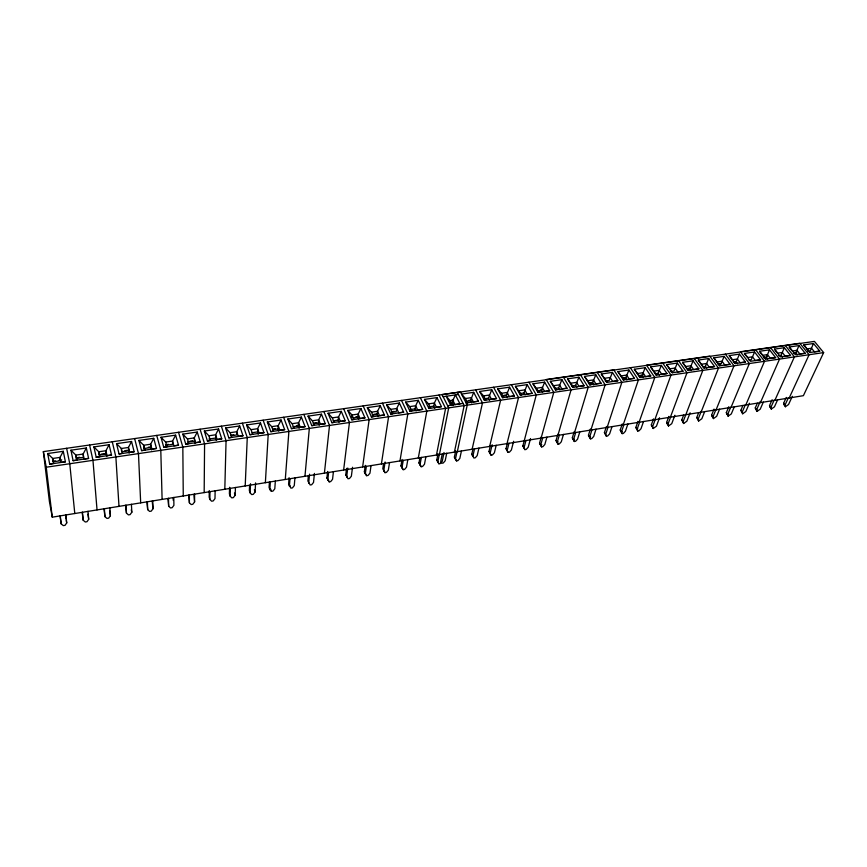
<?xml version="1.0" encoding="UTF-8"?>
<svg xmlns="http://www.w3.org/2000/svg" width="867" height="867" viewBox="0 0 867 867"><rect width="100%" height="100%" fill="white"/><g stroke="black" fill="none" stroke-linecap="round" stroke-linejoin="round"><path stroke-width="1.3" d="M194.934 443.525L194.23 437.911L197.243 432.048L182.807 434.129L185.744 444.164L200.277 442.029L197.243 432.048M188.703 495.187L189.396 502.806L191.184 504.561L192.799 504.291L194.576 501.95L194.576 494.049M204.168 492.597L204.579 443.871L200.082 429.219M209.261 490.549L209.175 497.116L209.868 499.446L211.602 501.202L213.206 500.931L214.994 498.601L215.135 490.722M209.868 499.446L209.977 491.556M216.295 440.382L215.612 434.8L218.592 428.981L204.33 431.029L207.419 440.978L221.768 438.875L218.592 428.981M224.813 489.259L226.059 440.696L221.356 426.174M229.582 487.276L229.387 493.822L230.113 496.119L231.782 497.875L233.364 497.615L235.174 495.295L235.445 487.449M230.113 496.119L230.351 488.273M245.209 485.953L247.268 437.575L242.37 423.172M249.598 485.336L249.349 490.559L250.108 492.846L251.733 494.591L253.283 494.342L255.104 492.022L255.57 482.897M250.108 492.846L250.53 483.71M258.236 434.226L257.597 428.71L260.501 422.966L246.596 424.96L249.945 434.735L263.947 432.687L260.501 422.966M265.367 482.702L268.206 434.486L263.113 420.202M269.409 482.128L269.084 487.341L269.865 489.606L271.436 491.351L272.975 491.09L274.806 488.793L275.338 480.99M269.865 489.606L270.363 481.803M278.827 431.202L277.993 428.927L278.209 425.708L281.071 420.007L267.339 421.98L270.818 431.679L284.647 429.642L281.071 420.007M285.286 479.473L288.895 431.43L283.617 417.276M294.932 477.825L294.281 485.596L292.439 487.893L290.911 488.143L288.592 484.154L289.101 477.663M289.394 486.398L290.012 478.617M299.158 428.211L298.302 425.957L298.562 422.76L301.391 417.092L287.822 419.032L291.431 428.656L305.086 426.651L301.391 417.092M304.956 476.297L309.324 428.417L303.862 414.383M308.349 475.831L307.872 481.001L310.169 484.978L311.676 484.729L313.529 482.442L314.418 473.404M308.695 483.233L309.562 474.184M319.24 425.263L318.352 423.031L318.666 419.834L321.462 414.198L308.056 416.127L311.795 425.664L325.288 423.681L321.462 414.198M324.41 473.144L329.514 425.448L323.868 411.522M333.437 471.594L332.549 479.321L330.685 481.597L329.2 481.846L326.924 477.89L327.628 471.453M327.78 480.101L328.636 472.374M339.084 422.348L338.173 420.127L338.531 416.951L341.295 411.359L328.051 413.256L331.909 422.717L345.229 420.755L341.295 411.359M343.625 470.044L349.444 422.511L343.625 408.693M351.742 417.103L352.002 414.99L347.797 410.416L360.889 408.541L364.942 417.861L351.774 419.801L347.797 410.416M352.522 467.259L351.363 476.232L349.488 478.497L348.014 478.747L345.76 474.813L346.562 468.397M346.637 477.013L347.775 468.028M358.7 419.465L357.757 417.265L358.158 414.101L360.889 408.541M362.623 466.966L369.147 419.606L363.154 405.908M371.054 465.514L369.949 473.187L368.063 475.441L366.611 475.68L364.378 471.778L365.267 465.373M365.289 473.956L366.362 466.273M378.066 416.615L377.102 414.437L377.557 411.283L380.245 405.756L367.315 407.62L371.401 416.919L384.417 415.011L380.245 405.756M381.404 463.932L388.6 416.734L382.445 403.144M383.572 463.661L382.791 468.765L385.002 472.656L386.433 472.417L388.329 470.174L389.554 462.523M383.723 470.933L385.111 462.003M399.969 460.93L407.826 413.895L401.508 400.424M407.826 459.575L406.504 467.194L404.596 469.426L403.177 469.665L400.988 465.796L402.06 459.434M401.952 467.942L403.242 460.312M416.138 411.023L415.109 408.877L415.651 405.745L418.273 400.294L405.648 402.104L409.961 411.261L422.663 409.397L418.273 400.294M418.317 457.96L426.835 411.099L420.354 397.725M425.903 456.649L424.483 464.246L422.565 466.468L421.156 466.706L418.989 462.859L419.921 457.787M419.964 464.983L421.373 457.386M434.833 408.27L433.782 406.146L434.367 403.025L436.957 397.606L424.483 399.405L428.905 408.476L441.455 406.634L436.957 397.606M436.459 455.023L445.605 408.324L438.984 395.059M444.034 452.498L442.246 461.331L440.328 463.552L438.93 463.78L436.784 459.954L438.03 453.636M437.792 462.057L439.287 454.481M439.45 454.471L448.705 407.793L442.051 394.55L460.42 391.927L467.226 405.062L457.353 451.577M442.246 453.94L440.729 461.515L441.867 463.227L443.254 463L445.183 460.778L446.722 453.213M454.395 452.13L464.159 405.593L457.386 392.437M461.45 450.905L459.824 458.448L457.884 460.659L456.508 460.886L454.384 457.072L455.717 450.786M455.413 459.174L457.017 451.62M471.572 402.873L470.488 400.782L473.675 392.328L461.482 394.084L465.416 398.517L467.595 402.722L466.11 403.025L478.367 401.226L473.675 392.328M472.125 449.258L482.496 402.884L475.582 389.836M478.92 448.076L477.197 455.598L475.257 457.798L473.891 458.025L471.8 454.232L472.927 449.214M472.84 456.313L474.542 448.781M489.638 400.218L488.522 398.148L491.719 389.738L479.668 391.472L484.393 400.337L496.509 398.56L491.719 389.738M489.66 446.418L500.627 400.218L493.561 387.256M496.206 445.28L494.385 452.78L492.434 454.969L491.09 455.186L489.01 451.425L490.202 446.418M490.072 453.484L492.163 444.728M507.488 397.595L506.35 395.536L509.558 387.181L497.647 388.893L502.459 397.682L514.434 395.926L509.558 387.181M507 443.611L518.542 397.574L511.346 384.72M513.622 441.27L511.389 449.984L509.428 452.173L508.095 452.39L506.035 448.64L507.293 443.655M509.005 443.21L507.119 450.688L508.095 452.39M525.131 395.005L523.971 392.957L527.19 384.645L515.41 386.335L520.319 395.07L532.165 393.325L527.19 384.645M530.539 438.539L528.209 447.231L526.236 449.409L524.925 449.626L522.888 445.887L536.261 394.962L528.924 382.206M525.966 440.469L523.982 447.925L524.925 449.626M542.579 392.448L541.398 390.41L544.628 382.141L532.977 383.81L537.984 392.48L549.689 390.757L544.628 382.141M541.745 444.652L540.444 444.869L539.545 443.167L541.257 436.979M541.116 438.095L553.775 392.383L546.188 379.518L613.793 369.862L621.867 382.336L607.138 427.42M542.731 437.759L540.672 445.183L541.561 446.884L542.872 446.668L544.844 444.5L546.925 437.076M559.833 389.912L558.63 387.896L561.87 379.659L550.35 381.317L555.444 389.912L567.018 388.221L561.87 379.659M558.175 441.964L556.885 442.17L556.029 440.479L557.817 434.313M557.893 435.386L571.082 389.825L563.496 377.264M559.323 435.071L557.167 442.484L558.034 444.175L559.313 443.958L561.296 441.802L563.474 434.4M576.891 387.397L575.666 385.403L578.907 377.21L567.527 378.846L572.697 387.386L584.141 385.707L578.907 377.21M579.839 431.755L577.585 439.135L575.59 441.281L574.322 441.487L572.339 437.813L574.192 431.668M574.485 432.698L588.205 387.3L580.489 374.837M574.322 441.487L573.499 439.807L575.731 432.427M593.754 384.926L592.519 382.932L595.77 374.793L584.51 376.408L589.766 384.872L601.08 383.214L595.77 374.793M596.03 429.143L593.689 436.491L591.695 438.626L590.427 438.832L588.465 435.18L590.394 429.046M590.904 430.043L605.133 384.807L597.298 372.431M590.427 438.832L589.647 437.152L591.966 429.794M612.048 426.553L609.631 433.879L607.626 436.003L606.38 436.209L604.429 432.579L606.423 426.466M606.38 436.209L605.632 434.53L608.027 427.203M626.939 380.049L625.66 378.088L628.922 370.025L617.911 371.607L623.33 379.952L634.395 378.326L628.922 370.025M627.892 423.985L625.4 431.289L623.395 433.413L622.159 433.619L620.23 429.999L622.289 423.909M623.21 424.819L638.415 379.898L630.352 367.706M622.159 433.619L621.444 431.939L623.915 424.635M643.26 377.654L641.959 375.704L645.232 367.684L650.781 375.92L639.835 377.535L634.341 369.255L645.232 367.684M643.574 421.449L641.006 428.732L638.99 430.845L637.765 431.04L635.858 427.442L637.982 421.373M639.098 422.251L654.791 377.481L646.479 365.191L709.78 356.142L718.505 368.085L701.024 412.237M637.765 431.04L637.082 429.371L639.64 422.088M659.397 375.281L658.086 373.352L661.358 365.365L666.983 373.547L656.156 375.14L650.586 366.914L661.358 365.365M659.538 417.731L656.449 426.196L653.219 428.504L651.323 424.917L653.512 418.869M654.823 419.704L670.982 375.097L662.691 363.078M653.219 428.504L652.569 426.835L655.203 419.574M674.905 415.25L671.73 423.692L668.511 425.979L666.636 422.413L668.88 416.388M670.386 417.19L687 372.734L678.601 360.802M668.511 425.979L667.893 424.321L670.603 417.081M765.583 359.079L759.535 351.265L769.538 349.824L775.629 357.605L765.583 359.079L759.535 351.265M691.162 370.61L689.818 368.713L693.101 360.813L698.867 368.865L688.268 370.426L682.557 362.319L693.101 360.813M690.121 412.8L686.859 421.21L683.64 423.497L681.787 419.942L683.629 415.13M683.64 423.497L683.066 421.828L702.834 370.393L694.348 358.559M706.789 368.312L705.424 366.427L708.707 358.559L714.549 366.568L704.069 368.107L698.282 360.065L708.707 358.559M704.698 411.576L701.826 418.75L698.629 421.026L696.786 417.493L698.672 412.703M698.629 421.026L698.076 419.368L701.392 410.98M719.577 409.159L716.651 416.323L713.454 418.588L711.623 415.065L714.05 409.094M713.454 418.588L712.934 416.929L715.849 409.766M716.099 409.798L734.013 365.798L725.321 354.126M737.546 363.793L736.148 361.94L739.443 354.148L745.414 362.038L735.151 363.544L729.234 355.611L739.443 354.148M734.316 406.786L731.314 413.917L728.128 416.171L726.318 412.67L728.8 406.721M728.128 416.171L727.641 414.524L730.621 407.382M731.022 407.382L749.348 363.544L740.418 351.764L799.808 343.278L809.095 354.733L789.208 397.975M813.506 343.505L803.817 344.903L809.876 352.501L819.77 351.124L813.506 343.505L810.19 351.113L807.914 351.438M798.995 345.597L789.208 346.995L795.375 354.711L805.205 353.27L798.995 345.597L795.689 353.227L793.392 353.563M784.342 347.7L774.448 349.119L780.56 356.879L790.498 355.427L784.342 347.7L781.037 355.372L778.718 355.708M749.413 403.231L745.837 411.532L742.651 413.776L740.862 410.297L742.889 405.55M742.651 413.776L742.195 412.128L745.241 405.019M769.538 349.824L766.233 357.54L763.881 357.876M754.572 351.98L744.46 353.433L750.454 361.301L760.597 359.816L754.572 351.98L751.266 359.729L748.893 360.076M745.793 404.997L764.521 361.301L755.645 349.791M724.162 356.348L713.844 357.833L719.697 365.809L730.057 364.292L724.162 356.348L720.867 364.173L718.45 364.519M763.35 402.082L760.218 409.181L757.043 411.413L755.265 407.945L757.335 403.209M757.043 411.413L756.609 409.766L760.24 401.486M760.413 402.635L779.541 359.09L770.568 347.656M677.311 363.078L666.658 364.606L672.304 372.767L683.012 371.195L677.311 363.078L674.038 371.022L670.289 371.564M777.645 399.774L774.448 406.84L771.272 409.061L769.517 405.615L772.15 399.72M771.272 409.061L770.871 407.425L774.047 400.359M774.881 400.294L794.4 356.901L785.339 345.543M612.438 372.398L617.835 380.754L606.64 382.401L601.297 373.991L612.438 372.398L609.187 380.505L605.264 381.079M792.33 396.317L788.537 404.531L785.372 406.742L783.627 403.307L786.315 397.433M785.372 406.742L785.003 405.117L788.244 398.061M823.65 352.587L803.395 395.677L52.269 517.165L49.43 501.657L43.35 451.62L814.427 341.392L823.65 352.587L46.244 467.215L43.35 451.62M399.373 403.014L403.654 412.183L390.8 414.068L386.595 404.846L399.373 403.014L396.718 408.498L396.219 411.641L391.418 412.345M239.682 425.957L242.988 435.754L228.812 437.835L225.593 427.973L239.682 425.957L236.734 431.733L236.626 434.974L231.337 435.743M175.622 435.158L178.515 445.215L163.787 447.383L161.002 437.261L175.622 435.158L172.566 441.054L172.62 444.337L165.76 445.335M153.73 438.301L156.472 448.456L141.559 450.645L138.915 440.425L153.73 438.301L150.63 444.24L151.378 449.93M131.556 441.487L134.147 451.729L119.039 453.95L116.546 443.644L131.556 441.487L128.414 447.47L129.183 453.192M109.09 444.717L111.518 455.045L96.215 457.299L93.896 446.895L109.09 444.717L105.904 450.742L106.706 456.486M86.332 447.99L83.113 454.048L83.405 457.375L76.188 458.437L75.862 455.11L70.942 450.201L86.332 447.99L88.607 458.415L73.099 460.691L70.942 450.201M63.28 451.295L60.007 457.408L60.376 460.745L53.06 461.818L52.67 458.47L47.685 453.539L63.28 451.295L65.393 461.818L49.679 464.127L47.685 453.539M65.849 514.868L66.726 522.92L65.047 525.326L63.302 525.608L61.145 523.841L60.072 515.995M87.979 511.292L88.694 519.322L86.993 521.717L85.28 521.999L83.189 520.222L82.181 512.419M109.827 507.759L110.391 515.757L108.678 518.141L106.977 518.423L104.95 516.656L104.007 508.886M131.405 504.269L131.827 512.245L130.093 514.619L128.414 514.89L126.452 513.123L125.574 505.396M152.722 500.823L152.993 508.777L151.248 511.14L149.59 511.411L147.683 509.644L146.881 501.95M735.151 363.544L729.234 355.611M719.697 365.809L713.844 357.833M704.069 368.107L698.282 360.065M688.268 370.426L682.557 362.319M672.304 372.767L666.658 364.606M656.156 375.14L656.687 374.978L650.586 366.914M639.835 377.535L640.442 377.362L634.341 369.255M623.33 379.952L624.012 379.768L617.911 371.607M606.64 382.401L607.409 382.206L601.297 373.991M589.766 384.872L590.611 384.666L584.51 376.408M572.697 387.386L573.629 387.159L567.527 378.846M555.444 389.912L556.462 389.684L550.35 381.317M537.984 392.48L539.09 392.231L532.977 383.81M520.319 395.07L521.522 394.81L515.41 386.335M502.459 397.682L503.749 397.411L501.484 393.282L497.647 388.893M484.393 400.337L485.78 400.045L483.548 395.883L479.668 391.472M428.905 408.476L430.574 408.151L428.493 403.881L424.483 399.405M409.961 411.261L411.749 410.915L409.712 406.612L405.648 402.104M390.8 414.068L392.686 413.711L390.703 409.365L386.595 404.846M371.401 416.919L373.395 416.539L371.466 412.161L367.315 407.62M351.774 419.801L353.877 419.4L352.002 414.99L358.158 414.101L360.054 418.49L364.942 417.861M331.909 422.717L334.12 422.294L332.299 417.851L328.051 413.256M311.795 425.664L314.125 425.231L312.358 420.755L308.056 416.127M291.431 428.656L293.88 428.2L292.179 423.681L287.822 419.032M270.818 431.679L273.387 431.202L271.739 426.651L267.339 421.98M228.812 437.835L231.641 437.336L230.113 432.698L225.593 427.973M249.945 434.735L252.644 434.248L251.062 429.653L246.596 424.96M207.419 440.978L210.367 440.447L208.904 435.776L204.33 431.029M163.787 447.383L167.006 446.808L165.684 442.062L161.002 437.261M185.744 444.164L188.822 443.611L187.435 438.897L182.807 434.129M141.559 450.645L144.919 450.049L143.662 445.259L138.915 440.425M96.215 457.299L99.868 456.66L98.762 451.783L93.896 446.895M119.039 453.95L122.54 453.333L121.358 448.499L116.546 443.644M49.679 464.127L53.624 463.444L52.67 458.47L60.007 457.408L60.993 462.371L65.393 461.818M73.099 460.691L76.892 460.03L75.862 455.11L83.113 454.048L84.164 458.968L88.607 458.415M573.163 439.504L574.431 439.298M589.257 436.87L590.514 436.654M620.945 431.668L622.181 431.473M636.541 429.111L637.765 428.916M667.254 424.082L668.446 423.887M712.143 416.724L713.303 416.528M726.806 414.318L727.955 414.133M755.699 409.582L756.815 409.397M769.918 407.252L771.034 407.067M784.006 404.943L785.112 404.77M52.692 461.233L55.282 460.854M59.173 460.29L61.763 459.911M77.098 457.668L79.656 457.299M101.168 454.156L106.207 453.419M124.902 450.688L128.641 450.146M148.333 447.264L150.793 446.906M165.705 444.728L168.35 444.348M190.003 441.184L192.615 440.804M231.207 435.169L233.765 434.79M272.682 429.111L275.175 428.742M296.731 425.599L299.191 425.231M313.637 423.129L316.314 422.738M355.741 416.973L358.353 416.593M373.818 414.339L376.397 413.96M391.689 411.727L394.236 411.359M450.894 403.014L453.354 402.646M468.559 400.5L470.987 400.142M503.922 395.341L506.556 394.951M540.304 390.02L542.883 389.651M588.931 382.921L592.681 382.38M623.362 377.893L625.801 377.535M639.683 375.509L643.303 374.978M688.311 368.41L690.945 368.02M718.093 364.053L720.672 363.685M764.77 357.237L767.262 356.879M794.248 352.934L796.686 352.576M450.667 403.61L452.975 403.274M106.142 454.059L99.011 455.099L98.762 451.783L105.904 450.742L107.031 455.608L111.518 455.045M121.543 451.805L128.587 450.775M150.739 447.535L143.792 448.553L143.662 445.259L150.63 444.24L151.909 449.03L156.472 448.456M187.445 442.17L194.23 441.173M208.871 439.038L215.558 438.052M252.221 432.698L257.434 431.929M272.834 429.685L277.993 428.927M293.198 426.705L298.302 425.957M313.323 423.757L318.352 423.031M333.199 420.853L338.173 420.127M352.836 417.981L357.757 417.265M372.246 415.141L377.102 414.437M410.373 409.571L415.109 408.877M429.1 406.829L433.782 406.146M465.904 401.454L470.488 400.782M483.992 398.809L488.522 398.148M501.874 396.186L506.35 395.536M519.55 393.607L523.971 392.957M538.114 390.887L541.398 390.41M555.389 388.362L558.63 387.896M571.656 385.988L575.666 385.403M588.552 383.517L592.519 382.932M623.08 378.467L625.66 378.088M639.402 376.083L641.959 375.704M655.56 373.72L658.086 373.352M687.336 369.071L689.818 368.713M702.974 366.784L705.424 366.427M733.753 362.287L736.148 361.94M447.61 405.734L463.086 403.393M450.125 400.662L452.26 404.889L450.699 405.214L446.158 396.219L450.125 400.662L453.604 400.164M165.684 442.062L172.566 441.054L173.909 445.801L178.515 445.215M187.435 438.897L194.23 437.911L195.639 442.614L200.277 442.029M208.904 435.776L215.612 434.8L217.097 439.461L221.768 438.875M230.113 432.698L236.734 431.733L238.284 436.361L242.988 435.754M251.062 429.653L257.597 428.71L259.2 433.283L263.947 432.687M271.739 426.651L278.209 425.708L279.868 430.26L284.647 429.642M292.179 423.681L298.562 422.76L300.285 427.258L305.086 426.651M312.358 420.755L318.666 419.834L320.454 424.299L325.288 423.681M332.299 417.851L338.531 416.951L340.373 421.384L345.229 420.755M371.466 412.161L377.557 411.283L379.497 415.64L384.417 415.011M390.703 409.365L396.718 408.498L398.712 412.822L403.654 412.183M409.712 406.612L415.651 405.745L417.699 410.037L422.663 409.397M428.493 403.881L434.367 403.025L436.469 407.284L441.455 406.634M449.388 400.847L452.867 400.337L455.424 394.951L460.019 403.914L455.012 404.564L452.867 400.337L452.238 403.448L453.311 405.561M465.416 398.517L471.149 397.682L473.339 401.876L478.367 401.226M483.548 395.883L489.216 395.059L491.459 399.21L496.509 398.56M501.484 393.282L507.087 392.458L509.373 396.587L514.434 395.926M519.203 390.703L524.752 389.901L527.071 393.986L532.165 393.325M536.738 388.156L542.211 387.365L544.584 391.418L549.689 390.757M554.067 385.642L559.475 384.85L561.892 388.882L567.018 388.221M571.201 383.149L576.555 382.369L579.004 386.368L584.141 385.707M588.14 380.689L593.44 379.919L595.922 383.886L601.08 383.214M604.895 378.25L610.13 377.492L612.655 381.437L617.835 380.754M621.466 375.844L626.646 375.097L629.204 379.009L634.395 378.326M637.852 373.471L642.978 372.723L645.579 376.603L650.781 375.92M654.065 371.109L659.137 370.372L661.77 374.23L666.983 373.547M670.104 368.778L675.111 368.052L677.777 371.878L683.012 371.195M685.96 366.481L690.923 365.755L693.622 369.559L698.867 368.865M701.652 364.205L706.562 363.49L709.293 367.261L714.549 366.568M717.182 361.94L722.038 361.236L724.79 364.985L730.057 364.292M732.539 359.718L737.34 359.014L740.136 362.731L745.414 362.038M762.776 355.318L767.479 354.636L770.329 358.309L775.629 357.605M806.949 348.902L811.512 348.241L814.449 351.829L819.77 351.124M443.091 396.728L458.48 394.442M805.205 353.27L799.894 353.964L796.99 350.355L792.384 351.016L789.208 346.995M790.498 355.427L785.188 356.12L782.305 352.479L777.656 353.162L774.448 349.119M760.597 359.816L755.309 360.509L752.491 356.814L747.733 357.507L744.46 353.433M134.147 451.729L129.617 452.303L128.414 447.47L121.358 448.499L121.478 450.699M809.876 352.501L803.817 344.903M167.916 498.547L168.664 506.198L170.517 507.964L172.154 507.694L173.909 505.342L173.779 497.409M288.592 484.154L290.109 485.899M326.924 477.89L329.2 481.846M795.689 353.227L797.141 355.037M781.037 355.372L782.478 357.193M345.76 474.813L347.125 476.547M766.233 357.54L767.653 359.372M364.378 471.778L366.611 475.68M783.627 403.307L785.003 405.117M769.517 405.615L770.871 407.425M755.265 407.945L756.609 409.766M740.862 410.297L742.195 412.128M726.318 412.67L727.641 414.524M400.988 465.796L403.177 469.665M711.623 415.065L712.934 416.929M696.786 417.493L698.076 419.368M418.989 462.859L421.156 466.706M681.787 419.942L683.066 421.828M436.784 459.954L438.93 463.78M666.636 422.413L667.893 424.321M651.323 424.917L652.569 426.835M454.384 457.072L456.508 460.886M635.858 427.442L637.082 429.371M620.23 429.999L621.444 431.939M471.8 454.232L472.851 455.944M604.429 432.579L605.632 434.53M588.465 435.18L589.647 437.152M489.01 451.425L491.09 455.186M572.339 437.813L573.499 439.807M506.035 448.64L507.011 450.341M556.029 440.479L558.034 444.175M539.545 443.167L541.561 446.884M522.888 445.887L523.82 447.589M384.07 470.499L385.002 472.656M270.656 489.086L271.436 491.351M254.345 489.747L255.104 492.022M234.437 492.998L235.174 495.295M178.537 432.297L182.829 447.079L183.262 495.978M194.576 501.95L193.905 494.342M156.721 435.418L160.796 450.32L162.107 499.403M152.993 508.777L152.202 501.093M134.623 438.572L138.471 453.614L140.682 502.86M131.253 509.85L131.827 512.245M112.255 441.78L115.864 456.952L118.996 506.371M110.391 515.757L109.654 510.674M89.583 445.02L92.964 460.323L97.039 509.926M88.694 519.322L87.946 514.196M66.618 448.304L69.761 463.747L74.79 513.524M66.25 520.46L66.726 522.92M46.244 467.215L52.269 517.165M60.235 515.767L61.145 523.841M65.664 515.085L66.109 519.116M82.43 512.18L83.189 520.222M104.343 508.636L104.95 516.656M125.997 505.136L126.452 513.123M147.379 501.679L147.683 509.644M168.501 498.265L168.664 506.198M173.183 497.701L173.227 500.335M189.364 494.894L189.396 502.806"/></g></svg>
